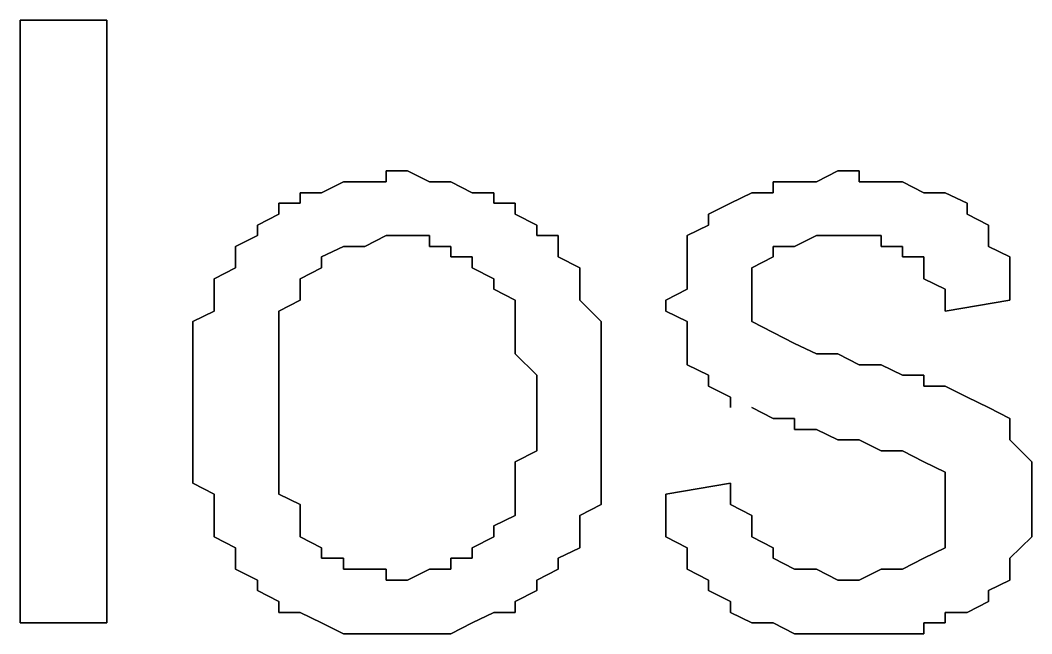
# Model space of a CAD drawing. Header units: metres. Extents: x 2.9 to 42.8, y 1.7 to 28.7.
# Drawn here: x 41.1409 to 41.3068, y 16.0549 to 16.1555 of the extents above; entities that cross this region are included whole.
import ezdxf

# ---------------------------------------------------------------- set-up
doc = ezdxf.new("R2010")
doc.units = ezdxf.units.M
doc.layers.add('GRIS', color=8, linetype='Continuous')

msp = doc.modelspace()

# ---------------------------------------------------------------- linework, layer by layer
at = {"layer": 'GRIS', "lineweight": -3}
for points in [[(41.1551, 16.1555), (41.1409, 16.1555), (41.1551, 16.1555)], [(41.1409, 16.1555), (41.1409, 16.0567), (41.1409, 16.1555)], [(41.1551, 16.0567), (41.1551, 16.1555), (41.1551, 16.0567)], [(41.2044, 16.1308), (41.2009, 16.1308), (41.2044, 16.1308)], [(41.2009, 16.1308), (41.2009, 16.129), (41.2009, 16.1308)], [(41.208, 16.129), (41.2044, 16.1308), (41.208, 16.129)], [(41.275, 16.1308), (41.2715, 16.129), (41.275, 16.1308)], [(41.2785, 16.1308), (41.275, 16.1308), (41.2785, 16.1308)], [(41.2785, 16.129), (41.2785, 16.1308), (41.2785, 16.129)], [(41.1939, 16.129), (41.1903, 16.1272), (41.1939, 16.129)], [(41.1974, 16.129), (41.1939, 16.129), (41.1974, 16.129)], [(41.2009, 16.129), (41.1974, 16.129), (41.2009, 16.129)], [(41.2115, 16.129), (41.208, 16.129), (41.2115, 16.129)], [(41.215, 16.1272), (41.2115, 16.129), (41.215, 16.1272)], [(41.2679, 16.129), (41.2644, 16.129), (41.2679, 16.129)], [(41.2644, 16.129), (41.2644, 16.1272), (41.2644, 16.129)], [(41.2715, 16.129), (41.2679, 16.129), (41.2715, 16.129)], [(41.2821, 16.129), (41.2785, 16.129), (41.2821, 16.129)], [(41.2856, 16.129), (41.2821, 16.129), (41.2856, 16.129)], [(41.2891, 16.1272), (41.2856, 16.129), (41.2891, 16.1272)], [(41.1903, 16.1272), (41.1868, 16.1272), (41.1903, 16.1272)], [(41.1868, 16.1272), (41.1868, 16.1255), (41.1868, 16.1272)], [(41.2186, 16.1272), (41.215, 16.1272), (41.2186, 16.1272)], [(41.2186, 16.1255), (41.2186, 16.1272), (41.2186, 16.1255)], [(41.2609, 16.1272), (41.2574, 16.1255), (41.2609, 16.1272)], [(41.2644, 16.1272), (41.2609, 16.1272), (41.2644, 16.1272)], [(41.2926, 16.1272), (41.2891, 16.1272), (41.2926, 16.1272)], [(41.2962, 16.1255), (41.2926, 16.1272), (41.2962, 16.1255)], [(41.1868, 16.1255), (41.1833, 16.1255), (41.1868, 16.1255)], [(41.1833, 16.1255), (41.1833, 16.1237), (41.1833, 16.1255)], [(41.2221, 16.1255), (41.2186, 16.1255), (41.2221, 16.1255)], [(41.2221, 16.1237), (41.2221, 16.1255), (41.2221, 16.1237)], [(41.2574, 16.1255), (41.2538, 16.1237), (41.2574, 16.1255)], [(41.2962, 16.1237), (41.2962, 16.1255), (41.2962, 16.1237)], [(41.1833, 16.1237), (41.1798, 16.1219), (41.1833, 16.1237)], [(41.2256, 16.1219), (41.2221, 16.1237), (41.2256, 16.1219)], [(41.2538, 16.1237), (41.2538, 16.1219), (41.2538, 16.1237)], [(41.2997, 16.1219), (41.2962, 16.1237), (41.2997, 16.1219)], [(41.1798, 16.1219), (41.1798, 16.1202), (41.1798, 16.1219)], [(41.2256, 16.1202), (41.2256, 16.1219), (41.2256, 16.1202)], [(41.2538, 16.1219), (41.2503, 16.1202), (41.2538, 16.1219)], [(41.2997, 16.1202), (41.2997, 16.1219), (41.2997, 16.1202)], [(41.1798, 16.1202), (41.1762, 16.1184), (41.1798, 16.1202)], [(41.1974, 16.1184), (41.2009, 16.1202), (41.1974, 16.1184)], [(41.2009, 16.1202), (41.2044, 16.1202), (41.2009, 16.1202)], [(41.2044, 16.1202), (41.208, 16.1202), (41.2044, 16.1202)], [(41.208, 16.1202), (41.208, 16.1184), (41.208, 16.1202)], [(41.2291, 16.1202), (41.2256, 16.1202), (41.2291, 16.1202)], [(41.2291, 16.1184), (41.2291, 16.1202), (41.2291, 16.1184)], [(41.2503, 16.1202), (41.2503, 16.1184), (41.2503, 16.1202)], [(41.2679, 16.1184), (41.2715, 16.1202), (41.2679, 16.1184)], [(41.2715, 16.1202), (41.275, 16.1202), (41.2715, 16.1202)], [(41.275, 16.1202), (41.2785, 16.1202), (41.275, 16.1202)], [(41.2785, 16.1202), (41.2821, 16.1202), (41.2785, 16.1202)], [(41.2821, 16.1202), (41.2821, 16.1184), (41.2821, 16.1202)], [(41.2997, 16.1184), (41.2997, 16.1202), (41.2997, 16.1184)], [(41.1762, 16.1184), (41.1762, 16.1167), (41.1762, 16.1184)], [(41.1903, 16.1167), (41.1939, 16.1184), (41.1903, 16.1167)], [(41.1939, 16.1184), (41.1974, 16.1184), (41.1939, 16.1184)], [(41.208, 16.1184), (41.2115, 16.1184), (41.208, 16.1184)], [(41.2115, 16.1184), (41.2115, 16.1167), (41.2115, 16.1184)], [(41.2291, 16.1167), (41.2291, 16.1184), (41.2291, 16.1167)], [(41.2503, 16.1184), (41.2503, 16.1167), (41.2503, 16.1184)], [(41.2644, 16.1167), (41.2644, 16.1184), (41.2644, 16.1167)], [(41.2644, 16.1184), (41.2679, 16.1184), (41.2644, 16.1184)], [(41.2821, 16.1184), (41.2856, 16.1184), (41.2821, 16.1184)], [(41.2856, 16.1184), (41.2856, 16.1167), (41.2856, 16.1184)], [(41.3032, 16.1167), (41.2997, 16.1184), (41.3032, 16.1167)], [(41.1762, 16.1167), (41.1762, 16.1149), (41.1762, 16.1167)], [(41.1903, 16.1149), (41.1903, 16.1167), (41.1903, 16.1149)], [(41.2115, 16.1167), (41.215, 16.1167), (41.2115, 16.1167)], [(41.215, 16.1167), (41.215, 16.1149), (41.215, 16.1167)], [(41.2327, 16.1149), (41.2291, 16.1167), (41.2327, 16.1149)], [(41.2503, 16.1167), (41.2503, 16.1131), (41.2503, 16.1167)], [(41.2609, 16.1149), (41.2644, 16.1167), (41.2609, 16.1149)], [(41.2856, 16.1167), (41.2891, 16.1167), (41.2856, 16.1167)], [(41.2891, 16.1167), (41.2891, 16.1149), (41.2891, 16.1167)], [(41.3032, 16.1149), (41.3032, 16.1167), (41.3032, 16.1149)], [(41.1762, 16.1149), (41.1727, 16.1131), (41.1762, 16.1149)], [(41.1868, 16.1131), (41.1903, 16.1149), (41.1868, 16.1131)], [(41.215, 16.1149), (41.2186, 16.1131), (41.215, 16.1149)], [(41.2327, 16.1131), (41.2327, 16.1149), (41.2327, 16.1131)], [(41.2609, 16.1131), (41.2609, 16.1149), (41.2609, 16.1131)], [(41.2891, 16.1149), (41.2891, 16.1131), (41.2891, 16.1149)], [(41.3032, 16.1131), (41.3032, 16.1149), (41.3032, 16.1131)], [(41.1727, 16.1131), (41.1727, 16.1114), (41.1727, 16.1131)], [(41.1868, 16.1114), (41.1868, 16.1131), (41.1868, 16.1114)], [(41.2186, 16.1131), (41.2186, 16.1114), (41.2186, 16.1131)], [(41.2327, 16.1114), (41.2327, 16.1131), (41.2327, 16.1114)], [(41.2503, 16.1131), (41.2503, 16.1114), (41.2503, 16.1131)], [(41.2609, 16.1114), (41.2609, 16.1131), (41.2609, 16.1114)], [(41.2891, 16.1131), (41.2926, 16.1114), (41.2891, 16.1131)], [(41.3032, 16.1096), (41.3032, 16.1131), (41.3032, 16.1096)], [(41.1727, 16.1114), (41.1727, 16.1096), (41.1727, 16.1114)], [(41.1868, 16.1096), (41.1868, 16.1114), (41.1868, 16.1096)], [(41.2186, 16.1114), (41.2221, 16.1096), (41.2186, 16.1114)], [(41.2327, 16.1096), (41.2327, 16.1114), (41.2327, 16.1096)], [(41.2503, 16.1114), (41.2468, 16.1096), (41.2503, 16.1114)], [(41.2609, 16.1078), (41.2609, 16.1114), (41.2609, 16.1078)], [(41.2926, 16.1114), (41.2926, 16.1078), (41.2926, 16.1114)], [(41.1727, 16.1096), (41.1727, 16.1078), (41.1727, 16.1096)], [(41.1833, 16.1078), (41.1868, 16.1096), (41.1833, 16.1078)], [(41.2221, 16.1096), (41.2221, 16.1078), (41.2221, 16.1096)], [(41.2362, 16.1061), (41.2327, 16.1096), (41.2362, 16.1061)], [(41.2468, 16.1096), (41.2468, 16.1078), (41.2468, 16.1096)], [(41.2926, 16.1078), (41.3032, 16.1096), (41.2926, 16.1078)], [(41.1727, 16.1078), (41.1692, 16.1061), (41.1727, 16.1078)], [(41.1833, 16.1061), (41.1833, 16.1078), (41.1833, 16.1061)], [(41.2221, 16.1078), (41.2221, 16.1061), (41.2221, 16.1078)], [(41.2468, 16.1078), (41.2503, 16.1061), (41.2468, 16.1078)], [(41.2609, 16.1061), (41.2609, 16.1078), (41.2609, 16.1061)], [(41.1692, 16.1061), (41.1692, 16.1025), (41.1692, 16.1061)], [(41.1833, 16.1043), (41.1833, 16.1061), (41.1833, 16.1043)], [(41.2221, 16.1061), (41.2221, 16.1025), (41.2221, 16.1061)], [(41.2362, 16.1043), (41.2362, 16.1061), (41.2362, 16.1043)], [(41.2503, 16.1061), (41.2503, 16.1043), (41.2503, 16.1061)], [(41.2644, 16.1043), (41.2609, 16.1061), (41.2644, 16.1043)], [(41.1833, 16.1008), (41.1833, 16.1043), (41.1833, 16.1008)], [(41.2362, 16.1025), (41.2362, 16.1043), (41.2362, 16.1025)], [(41.2503, 16.1043), (41.2503, 16.1008), (41.2503, 16.1043)], [(41.2679, 16.1025), (41.2644, 16.1043), (41.2679, 16.1025)], [(41.1692, 16.1025), (41.1692, 16.1008), (41.1692, 16.1025)], [(41.2221, 16.1025), (41.2221, 16.1008), (41.2221, 16.1025)], [(41.2362, 16.099), (41.2362, 16.1025), (41.2362, 16.099)], [(41.2715, 16.1008), (41.2679, 16.1025), (41.2715, 16.1008)], [(41.1692, 16.1008), (41.1692, 16.0973), (41.1692, 16.1008)], [(41.1833, 16.099), (41.1833, 16.1008), (41.1833, 16.099)], [(41.2221, 16.1008), (41.2256, 16.0973), (41.2221, 16.1008)], [(41.2503, 16.1008), (41.2503, 16.099), (41.2503, 16.1008)], [(41.275, 16.1008), (41.2715, 16.1008), (41.275, 16.1008)], [(41.2785, 16.099), (41.275, 16.1008), (41.2785, 16.099)], [(41.1833, 16.0955), (41.1833, 16.099), (41.1833, 16.0955)], [(41.2362, 16.0973), (41.2362, 16.099), (41.2362, 16.0973)], [(41.2503, 16.099), (41.2538, 16.0973), (41.2503, 16.099)], [(41.2821, 16.099), (41.2785, 16.099), (41.2821, 16.099)], [(41.2856, 16.0973), (41.2821, 16.099), (41.2856, 16.0973)], [(41.1692, 16.0973), (41.1692, 16.0955), (41.1692, 16.0973)], [(41.2256, 16.0973), (41.2256, 16.0955), (41.2256, 16.0973)], [(41.2362, 16.0937), (41.2362, 16.0973), (41.2362, 16.0937)], [(41.2538, 16.0973), (41.2538, 16.0955), (41.2538, 16.0973)], [(41.2891, 16.0973), (41.2856, 16.0973), (41.2891, 16.0973)], [(41.2891, 16.0955), (41.2891, 16.0973), (41.2891, 16.0955)], [(41.1692, 16.0955), (41.1692, 16.092), (41.1692, 16.0955)], [(41.1833, 16.0937), (41.1833, 16.0955), (41.1833, 16.0937)], [(41.2256, 16.0955), (41.2256, 16.092), (41.2256, 16.0955)], [(41.2538, 16.0955), (41.2574, 16.0937), (41.2538, 16.0955)], [(41.2926, 16.0955), (41.2891, 16.0955), (41.2926, 16.0955)], [(41.2962, 16.0937), (41.2926, 16.0955), (41.2962, 16.0937)], [(41.1833, 16.092), (41.1833, 16.0937), (41.1833, 16.092)], [(41.2362, 16.0902), (41.2362, 16.0937), (41.2362, 16.0902)], [(41.2574, 16.0937), (41.2574, 16.092), (41.2574, 16.0937)], [(41.2997, 16.092), (41.2962, 16.0937), (41.2997, 16.092)], [(41.1692, 16.092), (41.1692, 16.0902), (41.1692, 16.092)], [(41.1833, 16.0884), (41.1833, 16.092), (41.1833, 16.0884)], [(41.2256, 16.092), (41.2256, 16.0884), (41.2256, 16.092)], [(41.2609, 16.092), (41.2644, 16.0902), (41.2609, 16.092)], [(41.3032, 16.0902), (41.2997, 16.092), (41.3032, 16.0902)], [(41.1692, 16.0902), (41.1692, 16.0867), (41.1692, 16.0902)], [(41.2362, 16.0867), (41.2362, 16.0902), (41.2362, 16.0867)], [(41.2644, 16.0902), (41.2679, 16.0902), (41.2644, 16.0902)], [(41.2679, 16.0902), (41.2679, 16.0884), (41.2679, 16.0902)], [(41.3032, 16.0884), (41.3032, 16.0902), (41.3032, 16.0884)], [(41.1833, 16.0867), (41.1833, 16.0884), (41.1833, 16.0867)], [(41.2256, 16.0884), (41.2256, 16.0849), (41.2256, 16.0884)], [(41.2679, 16.0884), (41.2715, 16.0884), (41.2679, 16.0884)], [(41.2715, 16.0884), (41.275, 16.0867), (41.2715, 16.0884)], [(41.3032, 16.0867), (41.3032, 16.0884), (41.3032, 16.0867)], [(41.1692, 16.0867), (41.1692, 16.0849), (41.1692, 16.0867)], [(41.1833, 16.0831), (41.1833, 16.0867), (41.1833, 16.0831)], [(41.2362, 16.0849), (41.2362, 16.0867), (41.2362, 16.0849)], [(41.275, 16.0867), (41.2785, 16.0867), (41.275, 16.0867)], [(41.2785, 16.0867), (41.2821, 16.0849), (41.2785, 16.0867)], [(41.3068, 16.0831), (41.3032, 16.0867), (41.3068, 16.0831)], [(41.1692, 16.0849), (41.1692, 16.0814), (41.1692, 16.0849)], [(41.2256, 16.0849), (41.2221, 16.0831), (41.2256, 16.0849)], [(41.2362, 16.0831), (41.2362, 16.0849), (41.2362, 16.0831)], [(41.2821, 16.0849), (41.2856, 16.0849), (41.2821, 16.0849)], [(41.2856, 16.0849), (41.2891, 16.0831), (41.2856, 16.0849)], [(41.1833, 16.0814), (41.1833, 16.0831), (41.1833, 16.0814)], [(41.2221, 16.0831), (41.2221, 16.0814), (41.2221, 16.0831)], [(41.2362, 16.0796), (41.2362, 16.0831), (41.2362, 16.0796)], [(41.2891, 16.0831), (41.2926, 16.0814), (41.2891, 16.0831)], [(41.3068, 16.0814), (41.3068, 16.0831), (41.3068, 16.0814)], [(41.1692, 16.0814), (41.1692, 16.0796), (41.1692, 16.0814)], [(41.1833, 16.0796), (41.1833, 16.0814), (41.1833, 16.0796)], [(41.2221, 16.0814), (41.2221, 16.0778), (41.2221, 16.0814)], [(41.2926, 16.0814), (41.2926, 16.0796), (41.2926, 16.0814)], [(41.3068, 16.0796), (41.3068, 16.0814), (41.3068, 16.0796)], [(41.1692, 16.0796), (41.1727, 16.0778), (41.1692, 16.0796)], [(41.1833, 16.0778), (41.1833, 16.0796), (41.1833, 16.0778)], [(41.2362, 16.0778), (41.2362, 16.0796), (41.2362, 16.0778)], [(41.2574, 16.0796), (41.2468, 16.0778), (41.2574, 16.0796)], [(41.2574, 16.0761), (41.2574, 16.0796), (41.2574, 16.0761)], [(41.2926, 16.0796), (41.2926, 16.0778), (41.2926, 16.0796)], [(41.3068, 16.0778), (41.3068, 16.0796), (41.3068, 16.0778)], [(41.1727, 16.0778), (41.1727, 16.0743), (41.1727, 16.0778)], [(41.1868, 16.0761), (41.1833, 16.0778), (41.1868, 16.0761)], [(41.2221, 16.0778), (41.2221, 16.0761), (41.2221, 16.0778)], [(41.2362, 16.0761), (41.2362, 16.0778), (41.2362, 16.0761)], [(41.2468, 16.0778), (41.2468, 16.0761), (41.2468, 16.0778)], [(41.2926, 16.0778), (41.2926, 16.0761), (41.2926, 16.0778)], [(41.3068, 16.0743), (41.3068, 16.0778), (41.3068, 16.0743)], [(41.1868, 16.0743), (41.1868, 16.0761), (41.1868, 16.0743)], [(41.2221, 16.0761), (41.2221, 16.0743), (41.2221, 16.0761)], [(41.2327, 16.0743), (41.2362, 16.0761), (41.2327, 16.0743)], [(41.2468, 16.0761), (41.2468, 16.0743), (41.2468, 16.0761)], [(41.2609, 16.0743), (41.2574, 16.0761), (41.2609, 16.0743)], [(41.2926, 16.0761), (41.2926, 16.0743), (41.2926, 16.0761)], [(41.1727, 16.0743), (41.1727, 16.0726), (41.1727, 16.0743)], [(41.1868, 16.0726), (41.1868, 16.0743), (41.1868, 16.0726)], [(41.2221, 16.0743), (41.2186, 16.0726), (41.2221, 16.0743)], [(41.2327, 16.0726), (41.2327, 16.0743), (41.2327, 16.0726)], [(41.2468, 16.0743), (41.2468, 16.0708), (41.2468, 16.0743)], [(41.2609, 16.0726), (41.2609, 16.0743), (41.2609, 16.0726)], [(41.2926, 16.0743), (41.2926, 16.0708), (41.2926, 16.0743)], [(41.3068, 16.0726), (41.3068, 16.0743), (41.3068, 16.0726)], [(41.1727, 16.0726), (41.1727, 16.0708), (41.1727, 16.0726)], [(41.1868, 16.0708), (41.1868, 16.0726), (41.1868, 16.0708)], [(41.2186, 16.0726), (41.2186, 16.0708), (41.2186, 16.0726)], [(41.2327, 16.0708), (41.2327, 16.0726), (41.2327, 16.0708)], [(41.2609, 16.0708), (41.2609, 16.0726), (41.2609, 16.0708)], [(41.3068, 16.0708), (41.3068, 16.0726), (41.3068, 16.0708)], [(41.1727, 16.0708), (41.1762, 16.069), (41.1727, 16.0708)], [(41.1903, 16.069), (41.1868, 16.0708), (41.1903, 16.069)], [(41.2186, 16.0708), (41.215, 16.069), (41.2186, 16.0708)], [(41.2327, 16.069), (41.2327, 16.0708), (41.2327, 16.069)], [(41.2468, 16.0708), (41.2503, 16.069), (41.2468, 16.0708)], [(41.2644, 16.069), (41.2609, 16.0708), (41.2644, 16.069)], [(41.2926, 16.0708), (41.2926, 16.069), (41.2926, 16.0708)], [(41.3032, 16.0673), (41.3068, 16.0708), (41.3032, 16.0673)], [(41.1762, 16.069), (41.1762, 16.0673), (41.1762, 16.069)], [(41.1903, 16.0673), (41.1903, 16.069), (41.1903, 16.0673)], [(41.215, 16.069), (41.215, 16.0673), (41.215, 16.069)], [(41.2291, 16.0673), (41.2327, 16.069), (41.2291, 16.0673)], [(41.2503, 16.069), (41.2503, 16.0673), (41.2503, 16.069)], [(41.2644, 16.0673), (41.2644, 16.069), (41.2644, 16.0673)], [(41.2926, 16.069), (41.2891, 16.0673), (41.2926, 16.069)], [(41.1762, 16.0673), (41.1762, 16.0655), (41.1762, 16.0673)], [(41.1939, 16.0673), (41.1903, 16.0673), (41.1939, 16.0673)], [(41.1939, 16.0655), (41.1939, 16.0673), (41.1939, 16.0655)], [(41.215, 16.0673), (41.2115, 16.0673), (41.215, 16.0673)], [(41.2115, 16.0673), (41.2115, 16.0655), (41.2115, 16.0673)], [(41.2291, 16.0655), (41.2291, 16.0673), (41.2291, 16.0655)], [(41.2503, 16.0673), (41.2503, 16.0655), (41.2503, 16.0673)], [(41.2679, 16.0655), (41.2644, 16.0673), (41.2679, 16.0655)], [(41.2891, 16.0673), (41.2856, 16.0655), (41.2891, 16.0673)], [(41.3032, 16.0655), (41.3032, 16.0673), (41.3032, 16.0655)], [(41.1762, 16.0655), (41.1798, 16.0637), (41.1762, 16.0655)], [(41.1974, 16.0655), (41.1939, 16.0655), (41.1974, 16.0655)], [(41.2009, 16.0655), (41.1974, 16.0655), (41.2009, 16.0655)], [(41.2009, 16.0637), (41.2009, 16.0655), (41.2009, 16.0637)], [(41.208, 16.0655), (41.2044, 16.0637), (41.208, 16.0655)], [(41.2115, 16.0655), (41.208, 16.0655), (41.2115, 16.0655)], [(41.2256, 16.0637), (41.2291, 16.0655), (41.2256, 16.0637)], [(41.2503, 16.0655), (41.2538, 16.0637), (41.2503, 16.0655)], [(41.2715, 16.0655), (41.2679, 16.0655), (41.2715, 16.0655)], [(41.275, 16.0637), (41.2715, 16.0655), (41.275, 16.0637)], [(41.2821, 16.0655), (41.2785, 16.0637), (41.2821, 16.0655)], [(41.2856, 16.0655), (41.2821, 16.0655), (41.2856, 16.0655)], [(41.3032, 16.0637), (41.3032, 16.0655), (41.3032, 16.0637)], [(41.1798, 16.0637), (41.1798, 16.062), (41.1798, 16.0637)], [(41.2044, 16.0637), (41.2009, 16.0637), (41.2044, 16.0637)], [(41.2256, 16.062), (41.2256, 16.0637), (41.2256, 16.062)], [(41.2538, 16.0637), (41.2538, 16.062), (41.2538, 16.0637)], [(41.2785, 16.0637), (41.275, 16.0637), (41.2785, 16.0637)], [(41.2997, 16.062), (41.3032, 16.0637), (41.2997, 16.062)], [(41.1798, 16.062), (41.1833, 16.0602), (41.1798, 16.062)], [(41.2221, 16.0602), (41.2256, 16.062), (41.2221, 16.0602)], [(41.2538, 16.062), (41.2574, 16.0602), (41.2538, 16.062)], [(41.2997, 16.0602), (41.2997, 16.062), (41.2997, 16.0602)], [(41.1833, 16.0602), (41.1833, 16.0584), (41.1833, 16.0602)], [(41.2221, 16.0584), (41.2221, 16.0602), (41.2221, 16.0584)], [(41.2574, 16.0602), (41.2574, 16.0584), (41.2574, 16.0602)], [(41.2962, 16.0584), (41.2997, 16.0602), (41.2962, 16.0584)], [(41.1833, 16.0584), (41.1868, 16.0584), (41.1833, 16.0584)], [(41.1868, 16.0584), (41.1903, 16.0567), (41.1868, 16.0584)], [(41.215, 16.0567), (41.2186, 16.0584), (41.215, 16.0567)], [(41.2186, 16.0584), (41.2221, 16.0584), (41.2186, 16.0584)], [(41.2574, 16.0584), (41.2609, 16.0567), (41.2574, 16.0584)], [(41.2926, 16.0567), (41.2926, 16.0584), (41.2926, 16.0567)], [(41.2926, 16.0584), (41.2962, 16.0584), (41.2926, 16.0584)], [(41.1409, 16.0567), (41.1551, 16.0567), (41.1409, 16.0567)], [(41.1903, 16.0567), (41.1939, 16.0549), (41.1903, 16.0567)], [(41.2115, 16.0549), (41.215, 16.0567), (41.2115, 16.0549)], [(41.2609, 16.0567), (41.2644, 16.0567), (41.2609, 16.0567)], [(41.2644, 16.0567), (41.2679, 16.0549), (41.2644, 16.0567)], [(41.2891, 16.0549), (41.2891, 16.0567), (41.2891, 16.0549)], [(41.2891, 16.0567), (41.2926, 16.0567), (41.2891, 16.0567)], [(41.1939, 16.0549), (41.1974, 16.0549), (41.1939, 16.0549)], [(41.1974, 16.0549), (41.2009, 16.0549), (41.1974, 16.0549)], [(41.2009, 16.0549), (41.2044, 16.0549), (41.2009, 16.0549)], [(41.2044, 16.0549), (41.208, 16.0549), (41.2044, 16.0549)], [(41.208, 16.0549), (41.2115, 16.0549), (41.208, 16.0549)], [(41.2679, 16.0549), (41.2715, 16.0549), (41.2679, 16.0549)], [(41.2715, 16.0549), (41.275, 16.0549), (41.2715, 16.0549)], [(41.275, 16.0549), (41.2785, 16.0549), (41.275, 16.0549)], [(41.2785, 16.0549), (41.2821, 16.0549), (41.2785, 16.0549)], [(41.2821, 16.0549), (41.2856, 16.0549), (41.2821, 16.0549)], [(41.2856, 16.0549), (41.2891, 16.0549), (41.2856, 16.0549)]]:
    msp.add_lwpolyline(points, dxfattribs=at)

doc.saveas('drawing.dxf')
